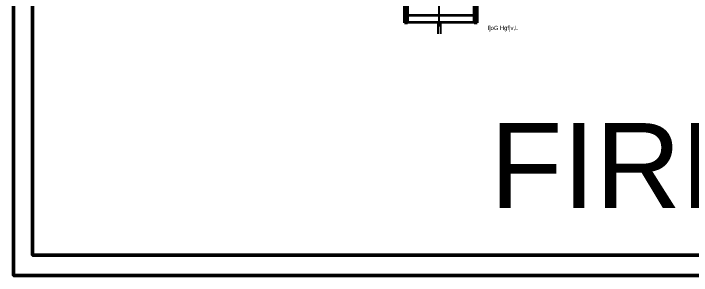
# Model space of a CAD drawing. Header units: inches. Extents: x 3955 to 4125, y 4886 to 4983.
# Drawn here: x 3955.21 to 3981.32, y 4886.44 to 4896.53 of the extents above; entities that cross this region are included whole.
import ezdxf

# ---------------------------------------------------------------- set-up
doc = ezdxf.new("R2010")
doc.units = ezdxf.units.IN
doc.header["$MEASUREMENT"] = 0
doc.linetypes.add('ACAD_ISO03W100', pattern=[30, 12, -18])
doc.layers.get('0').update_dxf_attribs({"lineweight": 35})
doc.layers.add('finish', color=32, linetype='Continuous')
doc.layers.add('UMG-ML', color=251, linetype='Continuous')
for name, color, linetype, lineweight in [('t 22', 220, 'Continuous', 20), ('TEXT', 152, 'Continuous', 30), ('walls', 7, 'Continuous', 40)]:
    doc.layers.add(name, color=color, linetype=linetype, lineweight=lineweight)
doc.styles.add('SOSA', font='sosa.shx')
doc.styles.get("Standard").update_dxf_attribs({"font": 'arial.ttf'})

# ---------------------------------------------------------------- blocks, each defined once
blk = doc.blocks.new('A$C1AF40C6D')
at = {"layer": 'UMG-ML', "color": 244, "true_color": 0x991b1e}
for p, q in [((0.483, 1.886), (0.483, 2.351)), ((0.583, 1.886), (0.583, 2.351)), ((0.543, 2.078), (0.543, 0)), ((0.571, 0.021), (0, 0.211)), ((0.343, 0.251), (0.753, 0.251)), ((0.516, 0.021), (1.086, 0.211))]:
    blk.add_line(p, q, dxfattribs=at)
blk = doc.blocks.new('A$C37562B60')
at = {"layer": 't 22', "color": 251, "linetype": 'ACAD_ISO03W100', "ltscale": 0.5, "true_color": 0x636466}
for p, q in [((10.589, -16.875), (13.158, -16.875)), ((10.589, -17.145), (13.158, -17.145))]:
    blk.add_line(p, q, dxfattribs=at)
at = {"layer": 'UMG-ML', "ltscale": 2.5}
for p, q in [((10.589, -16.845), (13.158, -16.845)), ((10.589, -17.115), (13.158, -17.115))]:
    blk.add_line(p, q, dxfattribs=at)
at = {"layer": 'walls', "ltscale": 2.5}
for p, q in [((10.469, -17.145), (10.469, -16.271)), ((10.589, -17.145), (10.589, -16.271)), ((13.158, -17.145), (13.158, -16.415)), ((13.278, -17.145), (13.278, -16.415)), ((10.589, -17.145), (10.469, -17.145)), ((13.158, -17.145), (13.278, -17.145))]:
    blk.add_line(p, q, dxfattribs=at)
at = {"layer": 'finish', "ltscale": 2.5, "rotation": 180}
blk.add_blockref('A$C1AF40C6D', (12.346, -15.217), dxfattribs=at)
at = {"layer": 'TEXT', "linetype": 'Continuous', "ltscale": 0.09, "style": 'SOSA'}
blk.add_text('l]oG Hgf]v,L', height=0.16157, dxfattribs=at).set_placement((13.679, -17.426))

msp = doc.modelspace()

# ---------------------------------------------------------------- linework, layer by layer
at = {"color": 9, "lineweight": 50, "true_color": 0xd19cc7}
msp.add_lwpolyline([(4067.51, 4983.147), (3955.211, 4983.147), (3955.211, 4886.441), (4067.51, 4886.441)], close=True, dxfattribs=at)
at = {"color": 1, "lineweight": 50}
msp.add_lwpolyline([(4010.621, 4915.877), (3955.946, 4915.877), (3955.946, 4887.226), (4010.621, 4887.226)], close=True, dxfattribs=at)

# ---------------------------------------------------------------- block references
msp.add_blockref('A$C37562B60', (3959.795, 4913.326))

# ---------------------------------------------------------------- texts
at = {"color": 215, "lineweight": 50, "true_color": 0xa953a0, "insert": (3973.559, 4892.313), "char_height": 3.2726, "attachment_point": 1}
msp.add_mtext_dynamic_manual_height_columns('FIRE ALARM', width=28.93156, gutter_width=1, heights=[2.694], dxfattribs=at)

doc.saveas('drawing.dxf')
